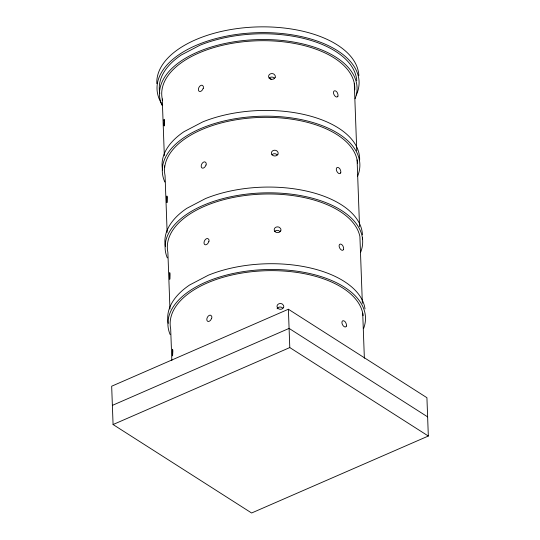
<?xml version="1.0" encoding="UTF-8"?>
<svg xmlns="http://www.w3.org/2000/svg" width="540" height="540" viewBox="0 0 540 540"><rect width="100%" height="100%" fill="white"/><g stroke="black" fill="none" stroke-linecap="round" stroke-linejoin="round"><path stroke-width="0.81" d="M288.387 309.245L111.672 386.215L113.076 424.541L251.613 513L428.328 436.03L426.924 397.71L288.387 309.245L289.791 347.571L428.328 436.03M112.374 405.378L289.089 328.408L427.626 416.867M113.076 424.541L289.791 347.571M274.421 78.314L273.017 77.281A3.368 2.876 2.8 0 0 269.082 78.199M277.229 154.96L275.832 153.927A3.368 2.876 2.8 0 0 271.89 154.845M280.037 231.613L278.64 230.58A3.368 2.876 2.8 0 0 274.705 231.498M282.852 308.259L281.455 307.226A3.368 2.876 2.8 0 0 277.088 308.799M354.281 83.241L356.758 150.802M357.095 159.887L359.539 226.618M362.354 303.271L359.903 236.54A96.599 50.328 -2.1 0 0 253.712 194.603A96.599 50.328 -2.1 0 0 167.873 252.281L169.952 309.002M362.711 313.187L364.365 358.229M162.25 98.975L164.329 155.702M167.137 232.349L165.058 175.628A96.599 50.328 -2.1 0 1 254.036 117.727A96.599 50.328 -2.1 0 1 357.554 163.148M171.842 360.626L170.681 328.928A96.599 50.328 -2.1 0 1 258.869 271.08A96.599 50.328 -2.1 0 1 363.096 315.63M164.464 167.441A96.599 50.328 -2.1 0 1 164.342 165.794M162.608 100.494A96.599 50.328 -2.1 0 1 252.923 40.973A96.599 50.328 -2.1 0 1 354.787 89.809M162.041 105.361A98.847 51.503 -2.1 0 1 256.831 39.629A98.847 51.503 -2.1 0 1 355.104 98.739M159.806 93.413A98.847 51.503 -2.1 0 1 181.224 55.019L199.915 45.252A98.847 51.503 -2.1 0 1 301.084 37.827A98.847 51.503 -2.1 0 1 356.771 80.642M164.849 182.007A98.847 51.503 -2.1 0 1 260.354 116.255A98.847 51.503 -2.1 0 1 357.622 176.128M162.614 170.06A98.847 51.503 -2.1 0 1 184.032 131.666L202.723 121.905A98.847 51.503 -2.1 0 1 306.072 114.986A98.847 51.503 -2.1 0 1 359.66 159.827M167.326 257.891A98.847 51.503 -2.1 0 1 263.216 192.901A98.847 51.503 -2.1 0 1 360.727 252.038M362.441 237.33A98.847 51.503 -2.1 0 1 362.306 239.024M165.429 246.713A98.847 51.503 -2.1 0 1 186.84 208.319L205.538 198.551A98.847 51.503 -2.1 0 1 307.435 191.295A98.847 51.503 -2.1 0 1 362.448 234.785M162.344 104.814A101.095 52.67 -2.1 0 1 253.496 32.839A101.095 52.67 -2.1 0 1 356.292 95.067M156.83 83.66A101.095 52.67 -2.1 0 1 255.258 27A101.095 52.67 -2.1 0 1 358.857 75.566M270.101 78.698A17.118 8.917 -2.1 0 1 271.303 79.36M170.134 334.544A98.847 51.503 -2.1 0 1 266.024 269.555A98.847 51.503 -2.1 0 1 363.535 328.691M168.237 323.365A98.847 51.503 -2.1 0 1 189.655 284.972L208.346 275.204A98.847 51.503 -2.1 0 1 308.057 267.455A98.847 51.503 -2.1 0 1 365.02 308.914M163.991 120.629L164.153 125.989L164.363 122.155A3.267 0.837 -82.7 0 0 164.295 119.941L164.093 119.3L163.991 120.629M166.799 197.275L166.961 202.642L167.177 198.808A3.267 0.837 -82.7 0 0 167.103 196.594L166.9 195.946L166.799 197.275M169.614 273.928L169.769 279.288L169.985 275.454A3.267 0.837 -82.7 0 0 169.918 273.24L169.715 272.599L169.614 273.928M172.422 350.582L172.584 355.941L172.8 352.107A3.267 0.837 -82.7 0 0 172.726 349.893L172.523 349.245L172.422 350.582M337.905 96.188L337.298 96.923A3.368 1.944 62.4 0 1 334.159 94.912A3.368 1.944 62.4 0 1 334.058 91.044A3.368 1.944 62.4 0 1 337.169 92.387L337.838 94.001A3.267 1.282 72.8 0 1 337.905 96.188M340.713 172.841L340.106 173.576A3.368 1.944 62.4 0 1 336.974 171.558A3.368 1.944 62.4 0 1 336.865 167.697A3.368 1.944 62.4 0 1 339.984 169.034L340.652 170.654A3.267 1.282 72.8 0 1 340.713 172.841M343.528 249.487L342.92 250.222A3.368 1.944 62.4 0 1 339.781 248.211A3.368 1.944 62.4 0 1 339.68 244.35A3.368 1.944 62.4 0 1 342.792 245.687L343.46 247.306A3.267 1.282 72.8 0 1 343.528 249.487M346.336 326.14L345.728 326.875A3.368 1.944 62.4 0 1 342.596 324.864A3.368 1.944 62.4 0 1 342.488 320.996A3.368 1.944 62.4 0 1 345.607 322.34L346.268 323.953A3.267 1.282 72.8 0 1 346.336 326.14M203.216 88.364L202.392 89.897A3.368 2.12 -62.4 0 1 199.091 91.226A3.368 2.12 -62.4 0 1 198.99 87.325A3.368 2.12 -62.4 0 1 202.264 85.313L203.162 86.157A3.267 2.471 -47 0 1 203.216 88.364M206.024 165.011L205.2 166.543A3.368 2.12 -62.4 0 1 201.906 167.879A3.368 2.12 -62.4 0 1 201.798 163.971A3.368 2.12 -62.4 0 1 205.079 161.96L205.97 162.803A3.267 2.471 -47 0 1 206.024 165.011M208.832 241.663L208.008 243.196A3.368 2.12 -62.4 0 1 204.714 244.526A3.368 2.12 -62.4 0 1 204.613 240.624A3.368 2.12 -62.4 0 1 207.887 238.613L208.784 239.456A3.267 2.471 -47 0 1 208.832 241.663M211.646 318.31L210.823 319.849A3.368 2.12 -62.4 0 1 207.522 321.179A3.368 2.12 -62.4 0 1 207.421 317.27A3.368 2.12 -62.4 0 1 210.701 315.259L211.592 316.103A3.267 2.471 -47 0 1 211.646 318.31M275.096 77.605L274.064 78.725A3.368 2.876 2.8 0 1 269.521 78.401A3.368 2.876 2.8 0 1 269.433 74.52A3.368 2.876 2.8 0 1 273.962 74.162L275.042 75.411A3.267 2.659 29.2 0 1 275.096 77.605M277.904 154.258L276.872 155.378A3.368 2.876 2.8 0 1 272.336 155.054A3.368 2.876 2.8 0 1 272.248 151.166A3.368 2.876 2.8 0 1 276.77 150.815L277.857 152.057A3.267 2.659 29.2 0 1 277.904 154.258M280.719 230.904L279.686 232.025A3.368 2.876 2.8 0 1 275.144 231.701A3.368 2.876 2.8 0 1 275.056 227.819A3.368 2.876 2.8 0 1 279.578 227.462L280.665 228.71A3.267 2.659 29.2 0 1 280.719 230.904M283.527 307.557L282.494 308.678A3.368 2.876 2.8 0 1 277.952 308.353A3.368 2.876 2.8 0 1 277.864 304.466A3.368 2.876 2.8 0 1 282.393 304.115L283.48 305.363A3.267 2.659 29.2 0 1 283.527 307.557"/></g></svg>
